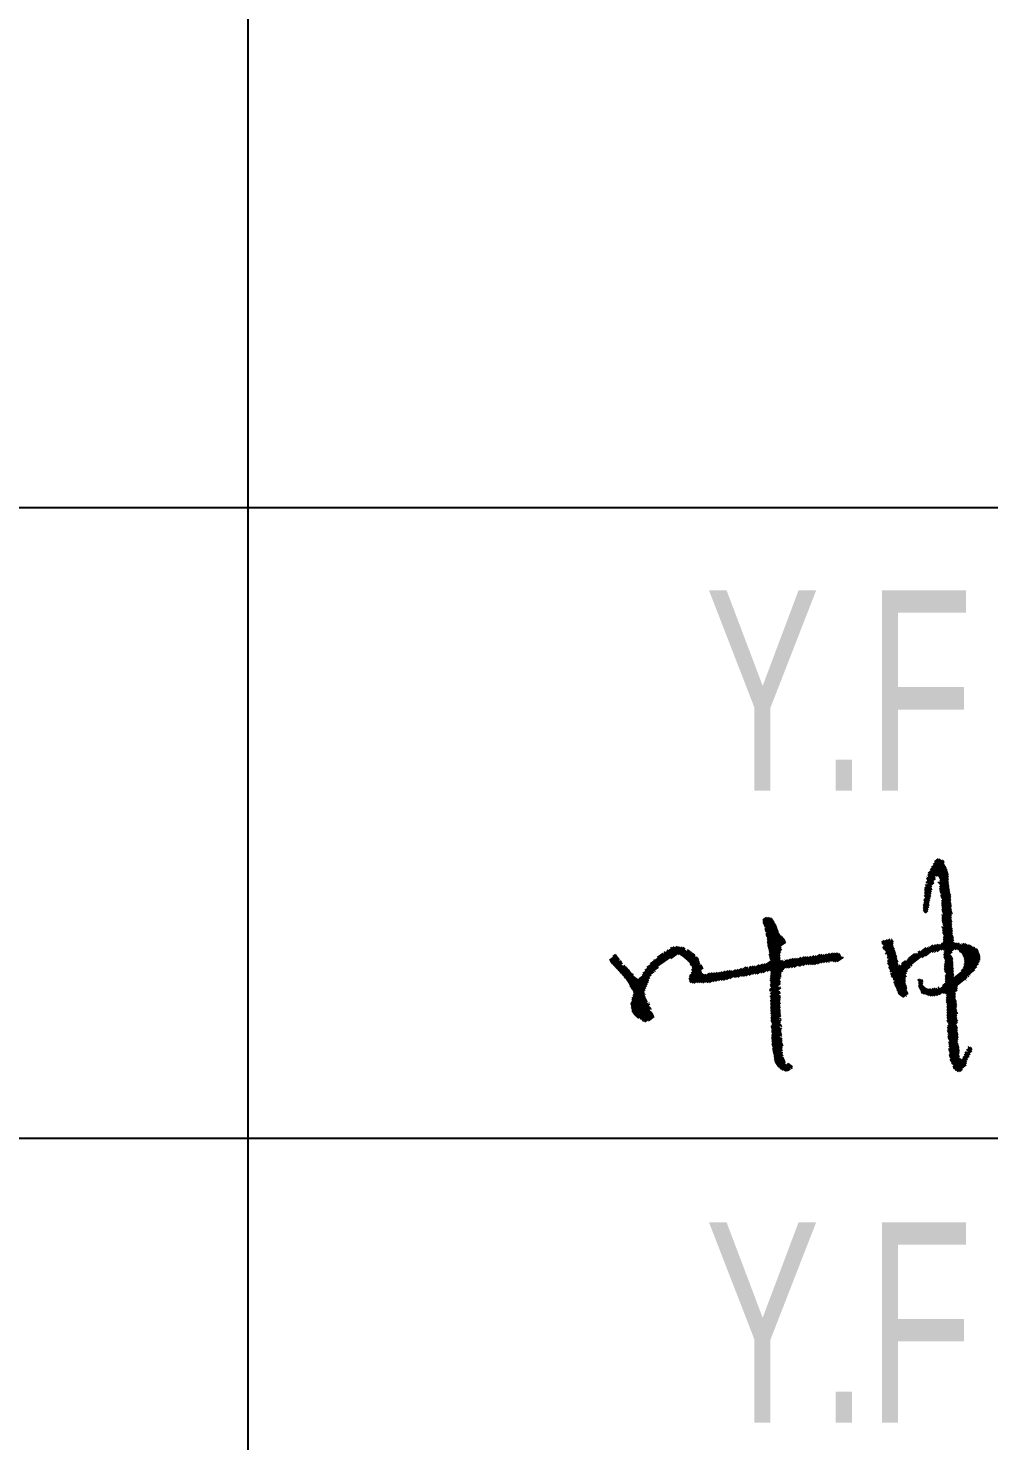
# Model space of a CAD drawing. Header units: millimetres. Extents: x -256 to 585, y -266 to 464.
# Drawn here: x 551.68 to 560.83, y -2.08 to 11.38 of the extents above; entities that cross this region are included whole.
import ezdxf

# ---------------------------------------------------------------- set-up
doc = ezdxf.new("R2010")
doc.units = ezdxf.units.MM
doc.styles.add('Arial Narrow', font='ARIALN.TTF', dxfattribs={"height": 0.2})

# ---------------------------------------------------------------- blocks, each defined once
blk = doc.blocks.new('Unknown-252070812-55925')
at = {"color": 7, "linetype": 'Continuous'}
for p, q in [((553.774, -17.219), (553.774, 24.834)), ((451.671, 6.811), (564.788, 6.811)), ((451.671, 0.803), (564.788, 0.803))]:
    blk.add_line(p, q, dxfattribs=at)
blk = doc.blocks.new('Unknown-252070812-55927')
at = {"color": 3, "linetype": 'Continuous'}
for p, q in [((560.236, 3.238), (560.426, 3.389)), ((560.248, 3.262), (560.421, 3.399)), ((560.257, 3.313), (560.408, 3.433)), ((560.257, 3.299), (560.409, 3.42)), ((560.259, 3.33), (560.407, 3.447)), ((560.265, 3.29), (560.415, 3.409)), ((560.278, 3.36), (560.396, 3.454)), ((560.29, 3.384), (560.381, 3.456)), ((560.308, 3.413), (560.37, 3.462)), ((560.321, 3.438), (560.354, 3.464)), ((560.334, 3.301), (560.431, 3.378)), ((560.35, 3.299), (560.436, 3.367)), ((560.224, 3.184), (560.309, 3.251)), ((560.224, 3.17), (560.31, 3.237)), ((560.242, 3.272), (560.264, 3.29)), ((560.247, 3.29), (560.25, 3.293)), ((560.248, 3.218), (560.325, 3.279)), ((560.252, 3.235), (560.324, 3.293)), ((560.352, 3.241), (560.357, 3.245)), ((560.358, 3.231), (560.449, 3.303)), ((560.362, 3.293), (560.439, 3.355)), ((560.363, 3.28), (560.443, 3.343)), ((560.366, 3.252), (560.372, 3.257)), ((560.366, 3.178), (560.45, 3.245)), ((560.367, 3.165), (560.452, 3.232)), ((560.368, 3.225), (560.449, 3.289)), ((560.368, 3.195), (560.449, 3.259)), ((560.369, 3.27), (560.447, 3.332)), ((560.369, 3.211), (560.449, 3.274)), ((560.374, 3.259), (560.449, 3.318)), ((560.219, 3.076), (560.282, 3.127)), ((560.219, 3.062), (560.28, 3.11)), ((560.221, 3.108), (560.288, 3.161)), ((560.224, 3.155), (560.292, 3.208)), ((560.224, 3.14), (560.289, 3.191)), ((560.224, 3.125), (560.293, 3.18)), ((560.228, 3.098), (560.284, 3.143)), ((560.231, 3.219), (560.234, 3.221)), ((560.233, 3.206), (560.247, 3.217)), ((560.37, 3.152), (560.453, 3.218)), ((560.374, 3.14), (560.455, 3.205)), ((560.376, 3.113), (560.459, 3.179)), ((560.379, 3.1), (560.461, 3.165)), ((560.384, 3.134), (560.457, 3.192)), ((560.384, 3.09), (560.463, 3.152)), ((560.386, 3.061), (560.472, 3.13)), ((560.386, 3.047), (560.472, 3.115)), ((560.386, 3.032), (560.472, 3.1)), ((560.39, 3.08), (560.465, 3.139)), ((560.213, 3.028), (560.271, 3.073)), ((560.213, 3.013), (560.267, 3.056)), ((560.213, 2.998), (560.267, 3.041)), ((560.213, 2.983), (560.267, 3.026)), ((560.213, 2.969), (560.261, 3.007)), ((560.219, 3.047), (560.275, 3.092)), ((560.219, 2.958), (560.257, 2.989)), ((560.229, 2.952), (560.254, 2.972)), ((560.386, 3.017), (560.472, 3.086)), ((560.388, 2.96), (560.389, 2.961)), ((560.391, 3.007), (560.472, 3.071)), ((560.391, 2.992), (560.472, 3.056)), ((560.391, 2.977), (560.474, 3.043)), ((560.391, 2.963), (560.479, 3.032)), ((560.391, 2.918), (560.479, 2.988)), ((560.391, 2.904), (560.48, 2.974)), ((560.391, 2.889), (560.484, 2.962)), ((560.395, 2.951), (560.477, 3.016)), ((560.398, 2.938), (560.476, 3)), ((558.684, 2.869), (558.739, 2.908)), ((558.685, 2.884), (558.717, 2.907)), ((558.685, 2.856), (558.754, 2.904)), ((558.688, 2.844), (558.766, 2.899)), ((558.692, 2.833), (558.776, 2.892)), ((558.696, 2.822), (558.782, 2.882)), ((558.702, 2.799), (558.793, 2.862)), ((558.704, 2.786), (558.799, 2.852)), ((558.705, 2.814), (558.787, 2.872)), ((558.707, 2.774), (558.804, 2.842)), ((558.715, 2.766), (558.809, 2.831)), ((560.391, 2.874), (560.478, 2.942)), ((560.391, 2.933), (560.392, 2.934)), ((560.392, 2.86), (560.478, 2.928)), ((560.392, 2.801), (560.484, 2.874)), ((560.396, 2.848), (560.478, 2.913)), ((560.397, 2.79), (560.483, 2.859)), ((560.397, 2.775), (560.483, 2.844)), ((560.397, 2.76), (560.483, 2.829)), ((560.399, 2.836), (560.478, 2.898)), ((560.402, 2.823), (560.478, 2.883)), ((560.48, 2.944), (560.487, 2.95)), ((558.712, 2.736), (558.817, 2.81)), ((558.713, 2.751), (558.813, 2.821)), ((558.716, 2.725), (558.821, 2.799)), ((558.722, 2.715), (558.825, 2.787)), ((558.724, 2.675), (558.838, 2.754)), ((558.725, 2.661), (558.844, 2.744)), ((558.726, 2.704), (558.829, 2.776)), ((558.726, 2.69), (558.833, 2.765)), ((558.727, 2.649), (558.852, 2.736)), ((558.729, 2.637), (558.861, 2.729)), ((558.732, 2.624), (558.87, 2.721)), ((558.735, 2.612), (558.878, 2.713)), ((558.738, 2.601), (558.886, 2.705)), ((558.741, 2.589), (558.892, 2.695)), ((559.825, 2.617), (559.92, 2.692)), ((559.826, 2.647), (559.894, 2.701)), ((559.855, 2.685), (559.87, 2.696)), ((559.907, 2.696), (559.912, 2.701)), ((560.295, 2.577), (560.495, 2.735)), ((560.324, 2.584), (560.498, 2.722)), ((560.342, 2.584), (560.499, 2.709)), ((560.381, 2.6), (560.5, 2.694)), ((560.387, 2.812), (560.397, 2.819)), ((560.399, 2.748), (560.483, 2.814)), ((560.401, 2.69), (560.489, 2.76)), ((560.402, 2.706), (560.489, 2.775)), ((560.402, 2.676), (560.489, 2.745)), ((560.405, 2.738), (560.489, 2.804)), ((560.406, 2.723), (560.489, 2.789)), ((557.509, 2.325), (557.931, 2.62)), ((557.533, 2.355), (557.915, 2.623)), ((557.54, 2.374), (557.895, 2.623)), ((557.558, 2.401), (557.88, 2.627)), ((557.579, 2.43), (557.866, 2.63)), ((557.611, 2.466), (557.84, 2.626)), ((557.676, 2.525), (557.729, 2.563)), ((557.741, 2.571), (557.753, 2.579)), ((557.767, 2.589), (557.778, 2.597)), ((557.803, 2.517), (557.941, 2.614)), ((557.804, 2.615), (557.812, 2.621)), ((557.875, 2.554), (557.941, 2.599)), ((557.891, 2.55), (557.951, 2.593)), ((557.903, 2.545), (557.978, 2.597)), ((557.913, 2.538), (557.987, 2.59)), ((557.922, 2.531), (557.995, 2.582)), ((557.932, 2.524), (558.005, 2.575)), ((557.941, 2.516), (558.015, 2.568)), ((557.95, 2.508), (558.026, 2.562)), ((557.962, 2.6), (557.964, 2.602)), ((558.742, 2.548), (558.856, 2.628)), ((558.743, 2.563), (558.899, 2.672)), ((558.744, 2.577), (558.896, 2.684)), ((558.744, 2.535), (558.854, 2.613)), ((558.746, 2.523), (558.861, 2.604)), ((558.749, 2.511), (558.853, 2.584)), ((558.753, 2.5), (558.847, 2.566)), ((559.173, 2.46), (559.32, 2.563)), ((559.201, 2.466), (559.346, 2.567)), ((559.234, 2.475), (559.366, 2.567)), ((559.259, 2.479), (559.385, 2.567)), ((559.284, 2.482), (559.403, 2.566)), ((559.315, 2.49), (559.418, 2.562)), ((559.816, 2.668), (559.84, 2.687)), ((559.819, 2.656), (559.853, 2.683)), ((559.829, 2.605), (559.925, 2.681)), ((559.832, 2.637), (559.899, 2.69)), ((559.841, 2.6), (559.923, 2.664)), ((559.846, 2.589), (559.923, 2.65)), ((559.848, 2.561), (559.928, 2.624)), ((559.856, 2.582), (559.924, 2.636)), ((559.861, 2.557), (559.934, 2.614)), ((559.867, 2.547), (559.936, 2.601)), ((559.868, 2.518), (559.946, 2.58)), ((559.87, 2.534), (559.942, 2.591)), ((559.88, 2.512), (559.949, 2.567)), ((559.902, 2.353), (560.237, 2.619)), ((559.908, 2.343), (560.255, 2.618)), ((559.915, 2.334), (560.303, 2.642)), ((559.924, 2.326), (560.328, 2.647)), ((560.006, 2.45), (560.149, 2.564)), ((560.067, 2.514), (560.129, 2.562)), ((560.161, 2.573), (560.179, 2.587)), ((560.196, 2.527), (560.352, 2.651)), ((560.232, 2.541), (560.368, 2.649)), ((560.262, 2.624), (560.267, 2.628)), ((560.315, 2.577), (560.318, 2.58)), ((560.38, 2.658), (560.382, 2.66)), ((560.396, 2.671), (560.397, 2.672)), ((560.399, 2.599), (560.497, 2.677)), ((560.406, 2.547), (560.554, 2.663)), ((560.407, 2.532), (560.558, 2.652)), ((560.409, 2.563), (560.535, 2.663)), ((560.409, 2.519), (560.486, 2.58)), ((560.411, 2.594), (560.503, 2.667)), ((560.412, 2.58), (560.517, 2.664)), ((560.512, 2.601), (560.575, 2.651)), ((560.534, 2.603), (560.603, 2.658)), ((560.546, 2.598), (560.619, 2.656)), ((560.552, 2.588), (560.627, 2.648)), ((560.557, 2.577), (560.644, 2.647)), ((560.569, 2.572), (560.659, 2.644)), ((560.576, 2.563), (560.668, 2.636)), ((560.58, 2.655), (560.584, 2.658)), ((560.583, 2.553), (560.678, 2.629)), ((560.589, 2.543), (560.69, 2.624)), ((560.594, 2.533), (560.704, 2.62)), ((560.598, 2.521), (560.709, 2.61)), ((560.599, 2.449), (560.744, 2.563)), ((560.601, 2.509), (560.725, 2.608)), ((560.603, 2.496), (560.731, 2.598)), ((560.603, 2.466), (560.74, 2.575)), ((560.604, 2.482), (560.736, 2.586)), ((557.221, 2.499), (557.29, 2.548)), ((557.224, 2.487), (557.296, 2.538)), ((557.231, 2.478), (557.303, 2.528)), ((557.239, 2.47), (557.31, 2.519)), ((557.247, 2.462), (557.315, 2.509)), ((557.253, 2.536), (557.28, 2.554)), ((557.255, 2.453), (557.313, 2.494)), ((557.263, 2.445), (557.333, 2.494)), ((557.271, 2.436), (557.338, 2.484)), ((557.278, 2.428), (557.343, 2.474)), ((557.286, 2.42), (557.337, 2.455)), ((557.294, 2.411), (557.347, 2.448)), ((557.302, 2.403), (557.369, 2.45)), ((557.31, 2.394), (557.375, 2.44)), ((557.317, 2.386), (557.384, 2.433)), ((557.325, 2.502), (557.325, 2.502)), ((557.325, 2.377), (557.393, 2.424)), ((557.416, 2.246), (557.685, 2.434)), ((557.643, 2.502), (557.646, 2.504)), ((557.958, 2.5), (558.034, 2.553)), ((557.966, 2.492), (558.035, 2.54)), ((557.974, 2.484), (558.043, 2.532)), ((557.982, 2.475), (558.058, 2.529)), ((557.982, 2.336), (558.111, 2.427)), ((557.985, 2.352), (558.107, 2.437)), ((557.987, 2.465), (558.066, 2.52)), ((557.991, 2.453), (558.071, 2.51)), ((557.999, 2.445), (558.069, 2.494)), ((557.999, 2.376), (558.103, 2.449)), ((558.004, 2.407), (558.079, 2.459)), ((558.006, 2.395), (558.095, 2.457)), ((558.007, 2.437), (558.078, 2.486)), ((558.01, 2.425), (558.079, 2.474)), ((558.051, 2.537), (558.052, 2.538)), ((558.07, 2.495), (558.074, 2.498)), ((558.403, 2.339), (558.537, 2.432)), ((558.42, 2.337), (558.544, 2.423)), ((558.442, 2.338), (558.592, 2.443)), ((558.477, 2.348), (558.611, 2.443)), ((558.496, 2.348), (558.649, 2.455)), ((558.507, 2.425), (558.521, 2.435)), ((558.519, 2.35), (558.68, 2.463)), ((558.549, 2.358), (558.705, 2.466)), ((558.55, 2.428), (558.57, 2.441)), ((558.582, 2.367), (558.846, 2.551)), ((558.606, 2.369), (558.845, 2.536)), ((558.627, 2.37), (558.844, 2.522)), ((558.66, 2.379), (558.845, 2.509)), ((558.684, 2.382), (558.851, 2.499)), ((558.723, 2.396), (558.87, 2.498)), ((558.747, 2.399), (558.88, 2.492)), ((558.755, 2.348), (558.994, 2.516)), ((558.756, 2.363), (558.974, 2.516)), ((558.759, 2.393), (558.918, 2.504)), ((558.761, 2.38), (558.947, 2.511)), ((558.877, 2.42), (559.014, 2.516)), ((558.894, 2.501), (558.895, 2.502)), ((558.905, 2.426), (559.047, 2.525)), ((558.926, 2.427), (559.076, 2.531)), ((558.953, 2.431), (559.098, 2.533)), ((558.978, 2.435), (559.117, 2.532)), ((559.013, 2.445), (559.141, 2.535)), ((559.029, 2.443), (559.169, 2.541)), ((559.06, 2.451), (559.191, 2.542)), ((559.094, 2.46), (559.227, 2.554)), ((559.113, 2.46), (559.246, 2.553)), ((559.133, 2.46), (559.265, 2.552)), ((559.153, 2.46), (559.29, 2.556)), ((559.306, 2.484), (559.312, 2.488)), ((559.334, 2.49), (559.42, 2.55)), ((559.351, 2.487), (559.427, 2.54)), ((559.368, 2.485), (559.432, 2.53)), ((559.39, 2.486), (559.449, 2.528)), ((559.873, 2.493), (559.951, 2.554)), ((559.873, 2.478), (559.957, 2.544)), ((559.873, 2.463), (559.958, 2.53)), ((559.88, 2.453), (559.959, 2.516)), ((559.882, 2.426), (559.97, 2.495)), ((559.883, 2.441), (559.962, 2.504)), ((559.887, 2.414), (559.968, 2.479)), ((559.893, 2.39), (559.97, 2.451)), ((559.894, 2.406), (559.97, 2.466)), ((559.899, 2.365), (560.005, 2.45)), ((559.909, 2.388), (559.99, 2.453)), ((559.933, 2.318), (560.087, 2.441)), ((560.005, 2.464), (560.043, 2.494)), ((560.059, 2.507), (560.061, 2.509)), ((560.093, 2.445), (560.104, 2.454)), ((560.292, 2.16), (560.751, 2.525)), ((560.311, 2.161), (560.75, 2.509)), ((560.335, 2.165), (560.745, 2.491)), ((560.362, 2.172), (560.735, 2.467)), ((560.397, 2.185), (560.719, 2.441)), ((560.412, 2.433), (560.492, 2.496)), ((560.412, 2.418), (560.493, 2.482)), ((560.413, 2.448), (560.491, 2.51)), ((560.413, 2.404), (560.493, 2.468)), ((560.414, 2.39), (560.494, 2.454)), ((560.415, 2.464), (560.49, 2.524)), ((560.416, 2.51), (560.468, 2.551)), ((560.417, 2.481), (560.484, 2.534)), ((560.419, 2.497), (560.478, 2.544)), ((560.422, 2.382), (560.495, 2.44)), ((560.428, 2.372), (560.496, 2.426)), ((560.573, 2.398), (560.751, 2.539)), ((560.592, 2.428), (560.749, 2.553)), ((557.333, 2.369), (557.401, 2.416)), ((557.341, 2.36), (557.409, 2.408)), ((557.348, 2.352), (557.416, 2.399)), ((557.358, 2.345), (557.421, 2.389)), ((557.361, 2.333), (557.428, 2.379)), ((557.371, 2.326), (557.439, 2.373)), ((557.378, 2.316), (557.448, 2.366)), ((557.385, 2.307), (557.449, 2.352)), ((557.391, 2.298), (557.458, 2.345)), ((557.398, 2.289), (557.467, 2.337)), ((557.403, 2.279), (557.475, 2.329)), ((557.408, 2.268), (557.487, 2.324)), ((557.414, 2.258), (557.507, 2.323)), ((557.424, 2.238), (557.64, 2.389)), ((557.428, 2.226), (557.617, 2.359)), ((557.435, 2.217), (557.603, 2.335)), ((557.444, 2.21), (557.593, 2.314)), ((557.449, 2.199), (557.59, 2.298)), ((557.648, 2.394), (557.655, 2.4)), ((557.979, 2.32), (558.096, 2.402)), ((557.981, 2.307), (558.095, 2.387)), ((557.983, 2.295), (558.103, 2.379)), ((557.992, 2.287), (558.111, 2.37)), ((558.006, 2.283), (558.123, 2.365)), ((558.024, 2.282), (558.141, 2.364)), ((558.05, 2.286), (558.176, 2.375)), ((558.07, 2.286), (558.201, 2.378)), ((558.089, 2.286), (558.224, 2.38)), ((558.107, 2.285), (558.248, 2.383)), ((558.134, 2.29), (558.269, 2.384)), ((558.15, 2.286), (558.295, 2.388)), ((558.173, 2.289), (558.311, 2.385)), ((558.204, 2.297), (558.35, 2.399)), ((558.229, 2.3), (558.373, 2.401)), ((558.259, 2.307), (558.39, 2.399)), ((558.282, 2.309), (558.422, 2.407)), ((558.305, 2.311), (558.448, 2.412)), ((558.313, 2.387), (558.324, 2.395)), ((558.333, 2.317), (558.481, 2.421)), ((558.366, 2.327), (558.502, 2.422)), ((558.746, 2.217), (558.848, 2.288)), ((558.751, 2.304), (558.856, 2.378)), ((558.753, 2.319), (558.87, 2.401)), ((558.753, 2.249), (558.843, 2.312)), ((558.754, 2.334), (558.864, 2.411)), ((558.754, 2.264), (558.849, 2.33)), ((558.755, 2.279), (558.854, 2.348)), ((558.756, 2.294), (558.856, 2.364)), ((558.759, 2.24), (558.849, 2.303)), ((558.865, 2.412), (558.876, 2.419)), ((559.927, 2.314), (559.932, 2.318)), ((559.928, 2.285), (560.048, 2.38)), ((559.934, 2.275), (560.044, 2.362)), ((559.936, 2.306), (560.058, 2.403)), ((559.939, 2.264), (560.05, 2.352)), ((559.943, 2.253), (560.04, 2.33)), ((559.948, 2.242), (560.04, 2.315)), ((559.953, 2.231), (560.04, 2.3)), ((560.159, 2.306), (560.175, 2.319)), ((560.167, 2.297), (560.192, 2.317)), ((560.167, 2.283), (560.205, 2.312)), ((560.167, 2.268), (560.208, 2.3)), ((560.395, 2.257), (560.502, 2.342)), ((560.415, 2.184), (560.7, 2.41)), ((560.42, 2.351), (560.497, 2.412)), ((560.42, 2.336), (560.498, 2.398)), ((560.42, 2.321), (560.499, 2.384)), ((560.42, 2.306), (560.5, 2.37)), ((560.42, 2.292), (560.501, 2.356)), ((560.429, 2.181), (560.629, 2.339)), ((560.614, 2.313), (560.617, 2.315)), ((560.636, 2.345), (560.643, 2.351)), ((560.652, 2.358), (560.654, 2.359)), ((557.422, 2.083), (557.55, 2.173)), ((557.424, 2.071), (557.557, 2.164)), ((557.428, 2.059), (557.563, 2.154)), ((557.433, 2.104), (557.55, 2.187)), ((557.434, 2.119), (557.554, 2.203)), ((557.435, 2.134), (557.559, 2.221)), ((557.445, 2.155), (557.565, 2.239)), ((557.448, 2.171), (557.574, 2.259)), ((557.451, 2.187), (557.581, 2.278)), ((557.554, 2.175), (557.558, 2.178)), ((558.748, 2.204), (558.847, 2.274)), ((558.75, 2.15), (558.834, 2.209)), ((558.753, 2.18), (558.838, 2.239)), ((558.754, 2.111), (558.837, 2.169)), ((558.755, 2.125), (558.849, 2.192)), ((558.755, 2.098), (558.85, 2.164)), ((558.756, 2.14), (558.844, 2.202)), ((558.76, 2.171), (558.853, 2.236)), ((558.764, 2.201), (558.83, 2.248)), ((558.845, 2.244), (558.847, 2.246)), ((559.957, 2.22), (560.04, 2.285)), ((559.962, 2.209), (560.042, 2.272)), ((559.969, 2.184), (560.052, 2.25)), ((559.97, 2.2), (560.048, 2.262)), ((559.976, 2.175), (560.052, 2.236)), ((559.986, 2.168), (560.052, 2.221)), ((559.996, 2.162), (560.053, 2.207)), ((560.005, 2.154), (560.062, 2.199)), ((560.016, 2.148), (560.065, 2.187)), ((560.046, 2.157), (560.048, 2.159)), ((560.167, 2.253), (560.206, 2.284)), ((560.167, 2.239), (560.206, 2.269)), ((560.173, 2.229), (560.21, 2.257)), ((560.179, 2.219), (560.217, 2.248)), ((560.185, 2.208), (560.227, 2.242)), ((560.189, 2.197), (560.237, 2.235)), ((560.193, 2.185), (560.249, 2.23)), ((560.207, 2.181), (560.263, 2.226)), ((560.221, 2.178), (560.281, 2.226)), ((560.234, 2.174), (560.288, 2.217)), ((560.247, 2.169), (560.327, 2.233)), ((560.259, 2.164), (560.343, 2.231)), ((560.275, 2.162), (560.366, 2.234)), ((560.291, 2.219), (560.306, 2.231)), ((560.352, 2.238), (560.36, 2.244)), ((560.43, 2.122), (560.516, 2.19)), ((560.43, 2.107), (560.518, 2.177)), ((560.431, 2.094), (560.518, 2.163)), ((560.432, 2.139), (560.514, 2.204)), ((560.434, 2.17), (560.537, 2.252)), ((560.435, 2.156), (560.535, 2.235)), ((560.518, 2.207), (560.531, 2.217)), ((557.43, 2.047), (557.563, 2.14)), ((557.432, 2.034), (557.571, 2.132)), ((557.434, 2.022), (557.576, 2.121)), ((557.436, 2.009), (557.58, 2.11)), ((557.441, 1.999), (557.578, 2.095)), ((557.447, 1.989), (557.588, 2.088)), ((557.454, 1.98), (557.603, 2.085)), ((557.462, 1.972), (557.597, 2.067)), ((557.471, 1.964), (557.604, 2.057)), ((557.48, 1.957), (557.613, 2.05)), ((557.489, 1.949), (557.604, 2.029)), ((557.507, 1.948), (557.608, 2.019)), ((557.595, 2.093), (557.596, 2.093)), ((557.61, 2.033), (557.619, 2.04)), ((558.755, 2.084), (558.849, 2.15)), ((558.756, 2.071), (558.848, 2.135)), ((558.757, 2.057), (558.846, 2.12)), ((558.757, 2.044), (558.845, 2.105)), ((558.757, 1.988), (558.848, 2.052)), ((558.758, 2.03), (558.85, 2.094)), ((558.758, 2.017), (558.846, 2.078)), ((558.759, 2.003), (558.845, 2.063)), ((558.761, 1.963), (558.849, 2.024)), ((558.763, 1.978), (558.846, 2.036)), ((560.437, 2.084), (560.518, 2.148)), ((560.437, 2.069), (560.518, 2.133)), ((560.437, 2.054), (560.524, 2.123)), ((560.437, 2.04), (560.526, 2.11)), ((560.437, 2.025), (560.527, 2.096)), ((560.437, 2.01), (560.528, 2.082)), ((560.437, 1.995), (560.528, 2.068)), ((560.437, 1.981), (560.527, 2.052)), ((560.437, 1.966), (560.527, 2.037)), ((560.437, 1.951), (560.528, 2.023)), ((557.514, 1.938), (557.619, 2.012)), ((557.526, 1.933), (557.625, 2.003)), ((557.532, 1.923), (557.632, 1.994)), ((557.544, 1.918), (557.638, 1.984)), ((557.556, 1.912), (557.641, 1.972)), ((557.591, 1.923), (557.646, 1.962)), ((558.759, 1.948), (558.849, 2.011)), ((558.759, 1.934), (558.85, 1.997)), ((558.759, 1.864), (558.842, 1.922)), ((558.76, 1.921), (558.851, 1.984)), ((558.763, 1.909), (558.84, 1.962)), ((558.764, 1.853), (558.85, 1.914)), ((558.766, 1.827), (558.855, 1.889)), ((558.767, 1.842), (558.845, 1.896)), ((558.768, 1.898), (558.839, 1.948)), ((558.768, 1.884), (558.839, 1.934)), ((558.843, 1.964), (558.851, 1.97)), ((558.844, 1.923), (558.855, 1.931)), ((558.847, 1.94), (558.855, 1.945)), ((560.436, 1.92), (560.539, 2.002)), ((560.439, 1.938), (560.532, 2.012)), ((560.44, 1.82), (560.525, 1.888)), ((560.441, 1.91), (560.529, 1.98)), ((560.441, 1.851), (560.539, 1.928)), ((560.442, 1.837), (560.536, 1.911)), ((560.443, 1.867), (560.531, 1.937)), ((560.45, 1.902), (560.529, 1.965)), ((560.45, 1.887), (560.529, 1.95)), ((558.765, 1.812), (558.842, 1.867)), ((558.765, 1.743), (558.859, 1.809)), ((558.766, 1.758), (558.855, 1.82)), ((558.767, 1.772), (558.856, 1.834)), ((558.768, 1.787), (558.86, 1.851)), ((558.768, 1.703), (558.852, 1.762)), ((558.769, 1.718), (558.843, 1.77)), ((558.769, 1.69), (558.865, 1.757)), ((558.77, 1.802), (558.847, 1.856)), ((558.77, 1.732), (558.861, 1.796)), ((558.85, 1.872), (558.86, 1.879)), ((558.852, 1.776), (558.861, 1.782)), ((560.445, 1.81), (560.53, 1.877)), ((560.446, 1.781), (560.535, 1.852)), ((560.446, 1.766), (560.535, 1.837)), ((560.448, 1.753), (560.535, 1.822)), ((560.449, 1.798), (560.535, 1.866)), ((560.452, 1.741), (560.539, 1.81)), ((560.453, 1.713), (560.543, 1.784)), ((560.456, 1.7), (560.543, 1.769)), ((560.457, 1.686), (560.541, 1.753)), ((560.459, 1.732), (560.542, 1.798)), ((558.774, 1.68), (558.866, 1.744)), ((558.775, 1.652), (558.866, 1.716)), ((558.776, 1.667), (558.865, 1.729)), ((558.776, 1.639), (558.871, 1.705)), ((558.778, 1.627), (558.873, 1.693)), ((558.781, 1.615), (558.869, 1.677)), ((558.784, 1.603), (558.866, 1.661)), ((558.787, 1.591), (558.867, 1.647)), ((558.789, 1.579), (558.856, 1.626)), ((558.79, 1.565), (558.868, 1.62)), ((558.868, 1.62), (558.871, 1.622)), ((560.452, 1.727), (560.453, 1.727)), ((560.453, 1.639), (560.541, 1.709)), ((560.453, 1.654), (560.461, 1.66)), ((560.455, 1.67), (560.539, 1.736)), ((560.458, 1.599), (560.552, 1.673)), ((560.459, 1.628), (560.546, 1.698)), ((560.46, 1.585), (560.553, 1.659)), ((560.463, 1.617), (560.549, 1.685)), ((560.464, 1.574), (560.554, 1.645)), ((560.466, 1.664), (560.536, 1.72)), ((560.468, 1.562), (560.555, 1.631)), ((560.588, 1.569), (560.673, 1.636)), ((560.603, 1.596), (560.675, 1.653)), ((560.61, 1.616), (560.625, 1.628)), ((560.623, 1.641), (560.662, 1.672)), ((560.633, 1.634), (560.672, 1.665)), ((560.637, 1.667), (560.648, 1.676)), ((558.791, 1.552), (558.866, 1.605)), ((558.794, 1.54), (558.874, 1.597)), ((558.797, 1.529), (558.87, 1.58)), ((558.802, 1.518), (558.88, 1.573)), ((558.808, 1.509), (558.885, 1.562)), ((558.814, 1.499), (558.889, 1.552)), ((558.821, 1.49), (558.894, 1.541)), ((558.829, 1.481), (558.895, 1.527)), ((558.838, 1.474), (558.893, 1.512)), ((558.847, 1.467), (558.905, 1.507)), ((558.857, 1.459), (558.936, 1.515)), ((558.868, 1.453), (558.944, 1.507)), ((558.895, 1.444), (558.964, 1.493)), ((558.914, 1.513), (558.919, 1.517)), ((558.924, 1.479), (558.954, 1.5)), ((560.465, 1.545), (560.553, 1.615)), ((560.473, 1.536), (560.551, 1.599)), ((560.478, 1.526), (560.556, 1.588)), ((560.48, 1.513), (560.554, 1.571)), ((560.49, 1.506), (560.564, 1.565)), ((560.495, 1.481), (560.575, 1.544)), ((560.497, 1.497), (560.575, 1.558)), ((560.498, 1.468), (560.566, 1.522)), ((560.511, 1.463), (560.557, 1.5)), ((560.537, 1.44), (560.618, 1.504)), ((560.538, 1.455), (560.621, 1.521)), ((560.547, 1.478), (560.625, 1.539)), ((560.557, 1.5), (560.632, 1.56)), ((560.566, 1.522), (560.648, 1.587)), ((560.575, 1.544), (560.657, 1.609)), ((558.883, 1.449), (558.924, 1.479)), ((558.916, 1.445), (558.944, 1.464)), ((558.95, 1.469), (558.963, 1.478)), ((560.514, 1.451), (560.547, 1.478)), ((560.528, 1.447), (560.538, 1.455)), ((560.554, 1.439), (560.584, 1.462))]:
    blk.add_line(p, q, dxfattribs=at)
at = {"color": 6, "style": 'Arial Narrow', "width": 0.75}
blk.add_text('Y.F', height=1.9089, dxfattribs=at).set_placement((558.131, 4.114))
at = {"color": 6, "linetype": 'Continuous', "style": 'Arial Narrow', "width": 0.75}
blk.add_text('Y.F', height=1.9089, dxfattribs=at).set_placement((558.131, -1.906))

msp = doc.modelspace()

# ---------------------------------------------------------------- block references
for name in ['Unknown-252070812-55925', 'Unknown-252070812-55927']:
    msp.add_blockref(name, (0, 0))

doc.saveas('drawing.dxf')
